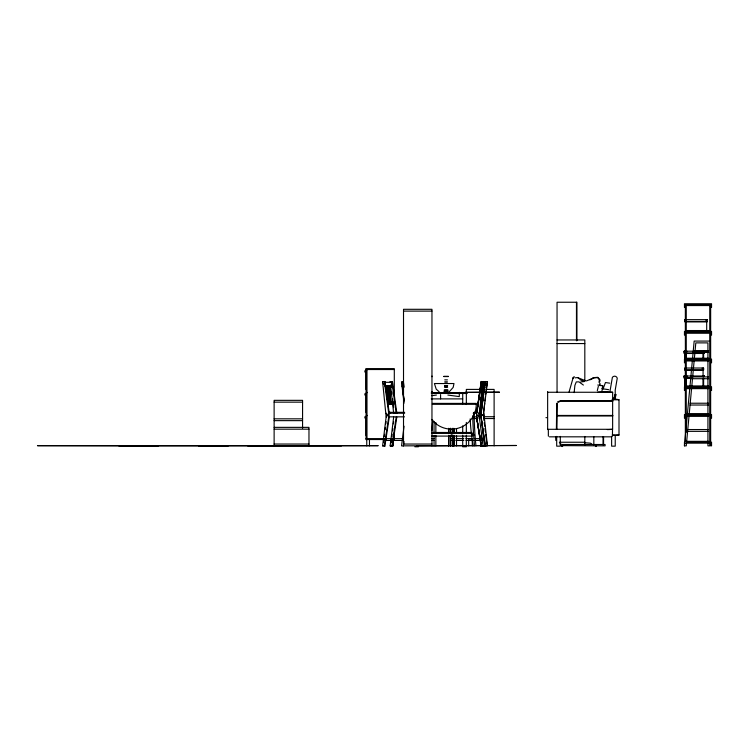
<?xml version="1.0" encoding="UTF-8"?>
<svg xmlns="http://www.w3.org/2000/svg" width="749" height="749" viewBox="0 0 749 749"><rect width="100%" height="100%" fill="white"/><g stroke="black" fill="none" stroke-linecap="round" stroke-linejoin="round"><path stroke-width="1.12" d="M573.172 378.517L573.257 377.318L574.539 376.859M708.629 358.237L686.262 358.237L686.262 333.249L709.743 333.249L709.734 445.852L707.927 445.852L707.927 342.883L695.812 342.883L686.262 445.852L684.446 445.852L694.164 341.076L709.734 341.076M483.779 389.424L484.051 387.102M484.126 389.414L484.388 387.093M484.219 389.471L484.491 387.149M484.378 389.405L484.64 387.083M484.566 389.471L484.837 387.149M485.418 384.958L485.736 382.271A141.355 2.884 6.6 0 1 481.776 382.271L482.656 382.374M484.687 403.177L483.517 413.336L487.477 381.728L485.389 381.513L483.929 391.708M484.949 400.921L485.464 396.399M485.726 394.143L486.241 389.63M486.504 387.373L487.477 381.728M482.45 383.273L482.141 385.96A141.355 1.208 6.7 0 0 483.788 385.96L484.21 382.374L483.311 382.271A141.355 1.208 6.7 0 1 482.187 382.299M480.53 401.024L480.933 397.541M481.204 395.219L481.747 390.566M482.019 388.244L482.487 385.932M476.551 412.334L476.579 417.071L481.186 446.086L483.105 445.852L479.285 416.95L482.974 381.728M482.74 385.978L480.839 402.232L482.833 385.941M483.283 385.988L481.56 402.232L480.586 402.194M480.549 404.048A141.355 1.208 6.7 0 0 481.682 404.011L481.897 402.222L480.998 402.119M484.893 381.728L481.064 413.336L484.893 381.728L483.105 381.513M384.883 446.086L384.321 446.086L388.712 417.071L389.274 417.071L384.883 446.086L382.617 445.852L386.138 416.95L382.617 381.728L384.883 381.513L389.274 413.233L389.274 412.334M383.6 442.387L383.881 440.075M384.303 436.601L384.583 434.298M385.145 429.673L385.426 427.361M385.847 423.887L386.128 421.575M391.858 446.086L396.249 417.071L396.811 417.071L392.42 446.086L391.858 446.086L390.154 445.852L393.674 416.95M391.137 442.387L391.418 440.075M391.839 436.601L392.12 434.298M392.542 430.825L392.822 428.512M393.384 423.887L393.665 421.575M574.155 392.626L574.895 385.361L576.29 381.906L578.968 381.868L583.387 385.061M404.048 426.2L401.539 445.852L403.327 446.086L404.039 441.62M481.429 381.513L476.57 413.233L481.186 381.513L483.105 381.728L479.285 413.336M477.047 412.1L478.18 404.17M478.508 401.904L481.27 382.645M482.309 403.037L482.796 399.638M483.114 397.373L483.601 393.974M476.879 412.1L481.148 382.645M385.595 438.633L385.314 440.44L402.971 440.44M385.595 440.44L385.866 438.633M601.728 392.513L602.318 388.712L608.74 389.705M610.079 390.838L612.373 377.374A2.706 2.706 0 0 1 617.251 378.217L615.219 390.079L615.219 394.601A13.033 13.033 0 0 1 614.554 397.11L613.403 399.451L615.219 394.601L616.109 394.461L614.863 399.245M556.713 403.271L556.395 429.299M557.228 403.477L556.938 429.299M599.762 385.145L600.089 383.76L598.9 381.962M573.257 377.318L569.081 391.952M597.299 390.641L598.339 386.362M614.554 397.11L615.219 394.601M548.334 430.123L548.362 436.218M612.467 436.218L612.495 430.123M603.029 389.021L605.473 382.524L609.723 383.17M383.254 383.769L383.9 383.507L383.394 384.031M387.093 415.03L387.345 415.667M387.589 415.555L387.299 414.918M486.691 384.031L486.035 383.769L486.691 383.507M486.672 384.031L486.672 383.507M482.319 415.555L482.955 415.292L482.319 415.03M601.84 388.459L602.795 387.28L602.702 385.66L597.73 385.014M449.269 391.764L453.173 387.411L453.978 383.535L434.411 383.535L436.208 389.134L439.129 391.764M590.006 379.874L593.667 377.655L597.749 377.299L599.809 379.415L600.08 381.147M557.63 401.895L560.608 400.659L612.907 400.93L560.655 401.202L558.024 402.279M591.56 378.994L593.62 377.936L597.58 377.608L599.284 379.696L599.331 381.41M593.62 377.936L586.467 380.932M482.609 414.918L482.347 415.555M478.021 414.918L478.021 415.667M478.012 415.667L478.012 414.918M612.635 400.659L612.635 401.202M612.635 415.442L612.635 415.985L612.635 415.442L556.863 415.442M575.138 377.871L577.526 377.524L585.624 380.801M431.836 395.678L436.414 395.06M480.381 439.391L476.57 417.071L481.111 446.086L483.199 445.852M483.124 431.574L485.389 446.086L487.477 445.852L483.835 413.336M389.414 385.922L390.8 402.232L389.414 385.922L388.366 385.988L390.182 402.241L391.221 402.185M390.182 402.241L388.366 385.988A141.355 5.074 -6.4 0 0 391.081 385.96L391.933 385.857L391.53 382.271A141.355 5.074 -6.4 0 1 384.555 382.271M597.721 392.139L604.686 391.615L612.635 392.261L612.635 429.299A93.391 93.391 0 0 1 607.345 429.598M384.883 381.513L382.617 381.728M392.42 381.513L390.154 381.728L392.42 381.513L396.811 413.233M390.678 382.374L391.53 382.271M387.186 387.149L388.871 402.25L389.854 402.194L388.048 385.941L388.647 395.285M388.057 404.057A141.355 5.074 -6.4 0 0 393.085 404.011L393.937 403.908L393.74 402.119L392.888 402.222A141.355 5.074 -6.4 0 1 387.851 402.269M385.932 385.978L386.858 385.932L388.665 402.194L387.739 402.232L385.932 385.978L386.428 385.988M402.091 382.374L402.981 382.271M402.054 386.016L402.756 385.932M580.803 381.896L584.342 381.559L579.773 379.584M599.481 385.52L602.702 385.66M685.354 307.362L684.455 307.362L684.455 303.748L711.55 303.748L711.55 307.362L710.651 307.362M403.514 311.107L431.958 311.107M706.522 321.452L705.82 319.589L707.206 319.589L707.15 321.901L684.904 321.901L684.848 319.589L686.234 319.589M684.904 319.645L707.15 319.645M686.234 320.272L685.532 320.272L685.532 321.452M684.848 321.452L707.206 321.452M685.354 335.056L684.455 335.056L684.455 331.442L711.55 331.442L711.55 335.056L710.651 335.056M557.05 339.952L584.819 339.952L584.819 381.138M557.05 343.566L584.819 343.566M694.164 350.588L708.629 350.588M694.164 351.215L684.146 351.159L684.146 353.022L704.182 353.022M707.927 351.749L695.971 351.749L695.971 352.395M684.221 351.833L684.343 351.159M686.318 351.833L687.02 351.833L686.945 351.215M702.796 351.833L703.498 351.833L703.423 353.472M694.164 352.395L708.629 352.395M685.166 354.577L685.635 354.577M685.166 355.728L685.635 355.728M685.166 356.889L685.635 356.889M685.166 357.685L685.635 357.685M708.629 360.952L686.262 360.952L686.262 385.941L708.629 385.941M685.354 362.759L684.455 362.759L684.455 359.146L711.55 359.146L711.55 362.759L710.651 362.759M684.961 368.021L703.583 368.021L703.583 369.884L684.961 369.884L684.961 368.021L685.017 370.334L703.526 370.334L703.526 368.021M686.337 368.695L685.644 368.695L685.644 369.884M394.302 369.529L365.849 369.529L365.849 368.63L394.302 368.63L394.302 396.015M366.982 369.763L366.074 369.763L366.074 392.336L366.982 392.336M366.074 371.027L364.866 370.774L364.866 372.047L366.074 371.541M366.074 372.468L366.074 389.62M686.318 376.625L687.02 376.625L687.02 375.951L684.146 375.951L684.146 377.814L691.449 377.814M704.182 375.951L702.731 375.951L702.796 376.625L703.498 376.625L703.433 375.951M684.212 376.007L704.116 376.007M431.583 376.307L432.445 376.307M443.829 376.307L448.323 376.307M431.583 376.578L432.445 376.578M443.829 376.578L448.323 376.578M684.221 376.625L684.343 375.951M692.357 376.906L708.582 376.906M691.449 378.264L684.212 378.264L684.286 375.951M691.205 378.713L708.582 378.713M444.737 379.855L447.406 379.855M685.166 380.352L685.635 380.352M485.389 381.513L481.167 413.233L478.564 413.233M482.88 381.728L481.111 381.513M444.737 381.803L447.406 381.803M685.166 382.271L685.635 382.271M444.672 383.188L447.471 383.188M444.494 385.66L447.659 385.66M388.048 385.941L387.486 385.941L389.293 402.194M444.943 386.091L447.2 386.091M444.943 386.699L447.2 386.699M444.494 387.224L447.659 387.224M708.629 388.647L686.262 388.647L686.262 413.635L708.629 413.635M480.231 389.405L466.346 389.405L466.346 404.554M486.017 389.405L494.115 389.405L494.115 445.852M444.204 389.976L447.939 389.976M444.494 390.248L447.659 390.248M685.354 390.454L684.455 390.454L684.455 386.84L711.55 386.84L711.55 390.454L710.651 390.454M444.204 390.716L447.939 390.716M431.583 391.764L432.445 391.764M443.829 391.764L448.323 391.764M547.641 392.261L612.635 392.261M431.312 392.56L467.226 392.56L467.226 393.468L431.312 393.468M366.982 392.757L366.074 392.757L366.074 415.321L366.982 415.321M366.074 394.021L364.866 393.768L364.866 395.041L366.074 394.526M366.074 395.463L366.074 412.615M431.265 398.889L462.713 398.889M612.233 399.788L619.002 399.788L619.002 435.019A30.278 30.278 0 0 1 615.996 435.319M274.125 402.147L302.568 402.147M388.871 402.25L389.854 402.194M690.026 403.224L708.582 403.224M432.37 403.402L476.27 403.402L476.27 404.31A24.839 24.839 0 0 1 431.733 419.431M432.37 404.31L476.27 404.31M690.026 405.031L708.582 405.031M404.657 412.334L388.572 412.334L388.572 413.233L404.657 413.233M474.023 412.334L477.001 412.334M479.266 412.334L481.064 412.334L481.167 417.071L485.389 446.086M473.199 413.233L476.71 413.233L476.71 412.334M386.138 413.336L386.699 413.336L386.699 416.95L386.138 416.95M366.982 415.742L366.074 415.742L366.074 438.315L366.982 438.315M556.863 415.985L612.635 415.985M708.629 416.35L686.262 416.35L686.262 432.248M483.704 416.725L494.115 416.725M388.591 416.847L404.469 416.847M473.199 416.847L477.272 416.847M478.564 416.847L480.296 416.847L480.24 412.334M483.105 446.086L484.893 445.852L481.064 416.95L484.762 445.852M483.517 412.334L483.835 416.95M366.074 417.015L364.866 416.753L364.866 418.026L366.074 417.521M545.937 417.661L546.798 417.661M685.354 418.157L684.455 418.157L684.455 414.543L711.55 414.543L711.55 418.157L710.651 418.157M366.074 418.448L366.074 435.609M473.284 418.532L477.918 418.532M483.704 418.532L494.115 418.532M274.125 418.831L302.568 418.831M274.125 420.638L302.568 420.638M274.125 427.361L308.972 427.361L308.972 445.852M274.125 429.168L308.972 429.168M547.641 429.299L612.635 429.299M687.545 429.542L708.573 429.542M687.545 431.349L708.573 431.349M432.136 432.473L471.898 432.473M431.602 433.371L472.394 433.371L472.394 436.087L431.602 436.087M612.233 435.019L619.002 435.019M612.532 435.319L615.238 435.319L615.238 446.161L611.624 446.161L611.624 436.405M549.41 436.826L611.409 436.826M403.074 438.633L365.849 438.633L365.849 439.532L384.059 439.532M431.78 438.633L434.055 438.633M450.439 438.633L454.821 438.633M456.132 438.633L463.771 438.633M465.897 438.633L472.797 438.633M475.053 438.633L481.008 438.633M484.303 438.633L484.584 440.44M468.677 438.858L472.282 438.858M431.761 440.44L434.055 440.44M450.439 440.44L454.774 440.44M455.982 440.44L463.828 440.44M466 440.44L473.49 440.44M474.763 440.44L481.036 440.44M686.262 441.339L708.629 441.339M559.363 442.238L584.819 442.238M686.505 442.238L711.55 442.238L711.55 445.852L710.651 445.852L710.651 443.146L685.354 443.146M584.473 442.696L590.212 443.146A3.333 3.333 0 0 1 592.075 444.438M274.125 444.045L308.972 444.045M403.514 444.045L431.958 444.045M382.617 445.852L383.179 445.852M390.154 445.852L393.403 445.852L393.403 439.532M561.89 446.02L562.639 446.02M595.427 446.02L596.167 446.02M481.111 446.086L480.736 441.62M561.89 446.47L562.639 446.47M595.427 446.47L596.167 446.47M414.843 446.76L418.457 446.76M386.362 385.922L388.169 402.185L388.665 402.194M481.663 382.271L482.553 382.374A141.355 1.208 6.7 0 0 484.21 382.374M483.788 385.96L482.899 385.857A141.355 1.208 6.7 0 1 482.74 385.904M482.29 385.922L483.461 385.978M481.682 404.011L480.792 403.908A141.355 1.208 6.7 0 1 480.409 403.964M560.954 445.618L605.098 445.842L605.098 444.503L562.827 444.503A5.88 5.88 0 0 1 559.887 443.708M447.855 395.06L459.296 396.596L459.296 392.382M390.716 445.852L392.42 446.086M577.526 377.524L578.996 378.554M481.204 434.926L482.44 442.734M476.71 417.071L480.259 439.391M480.605 441.62L481.317 446.086M481.541 421.528L481.897 423.765M482.422 427.108L482.768 429.346M404.151 387.177L403.327 381.513L401.539 381.728L404.048 403.177M391.858 381.513L396.249 413.233L396.249 412.334M384.321 381.513L388.712 413.233L388.712 417.071M555.824 440.496L555.599 436.517M483.517 416.95L483.948 420.423M484.238 422.736L484.678 426.2M484.968 428.512L485.408 431.986M485.698 434.298L487.009 444.7M402.297 384.162L402.503 385.96M402.915 390.622L403.327 394.105M403.599 396.427L404.142 401.071L402.793 390.632M391.09 385.117L391.343 387.373M391.839 391.886L392.092 394.143M392.598 398.665L392.851 400.921M393.356 405.434L393.599 407.69M390.529 385.117L393.674 413.336M388.909 397.607L389.424 402.25M386.559 387.149L388.235 402.241M384.649 383.16L384.855 384.958M710.651 331.442L710.651 304.646L685.354 304.646L685.354 331.442M710.651 359.146L710.651 332.35L685.354 332.35L685.401 359.146M710.651 386.84L710.651 360.044L685.354 360.044L685.401 386.84M710.651 414.543L710.651 387.748L685.354 387.748L685.354 414.543M710.651 442.238L710.651 415.442L685.354 415.442L685.354 441.077M706.691 321.901L706.691 330.384M704.116 351.215L704.116 353.472L684.212 353.472L684.286 351.159M704.041 375.951L704.041 376.625L703.985 375.951M703.62 353.472L703.62 358.013M703.62 378.264L703.62 385.772M703.077 370.334L703.077 376.007M702.974 353.472L702.974 358.013M702.974 378.264L702.974 385.772M702.899 369.884L702.206 368.021M686.374 429.542L686.374 431.349M686.093 353.472L686.093 358.013M686.093 378.264L686.093 385.772M685.691 353.472L685.597 351.159L685.569 353.022M685.597 375.951L685.691 378.264M685.466 370.334L685.569 377.814M684.848 351.159L684.904 353.472M684.904 375.951L684.904 378.264M684.708 353.472L684.708 359.146M684.708 378.264L684.708 386.84M684.455 442.238L684.455 445.852M603.572 436.826L603.572 444.85M603.029 436.826L603.029 444.784M593.826 436.77L593.826 444.822M584.819 436.433L584.819 444.953M576.917 340.711L576.917 302.24L557.05 302.24L557.05 392.448M576.468 302.24L576.468 340.711M560.308 436.405L560.308 446.161L556.694 446.161L556.694 436.405M547.641 391.615L547.641 429.598M481.242 412.334L481.204 416.95M479.472 413.233L479.472 416.847M479.416 412.334L479.416 416.95M476.486 412.334L476.486 413.233M472.282 440.019L472.282 445.852M468.677 440.019L468.677 445.852M466.327 422.427L466.346 433.034M466.327 435.169L466.327 446.76L462.713 446.76L462.713 435.169M462.713 393.468L462.713 403.898M462.713 425.909L462.713 432.856M456.525 428.568L456.525 432.023M456.525 435.487L456.525 445.852M453.997 428.381L453.997 433.044M453.997 435.366L453.997 445.852M453.81 428.568L453.81 432.023M453.81 435.487L453.81 445.852M453.679 428.381L453.679 433.044M453.679 435.366L453.679 445.852M452.593 428.381L452.593 433.044M452.593 435.366L452.593 445.852M452.462 428.381L452.462 433.044M452.462 435.366L452.462 445.852M451.806 433.371L451.806 436.087M450.664 428.381L450.664 433.044M450.664 435.366L450.664 445.852M450.542 428.381L450.542 433.044M450.542 435.366L450.542 445.852M450.411 428.381L450.411 433.044M450.411 435.366L450.411 445.852M448.745 428.381L448.773 433.044M448.773 435.366L448.745 445.852M448.614 428.381L448.614 433.044M448.614 435.366L448.614 445.852M440.581 394.554L440.581 398.889M435.862 422.558L435.862 433.044M435.862 435.366L435.862 445.852M434.055 421.387L434.055 433.044M434.055 435.366L434.055 445.852M431.958 445.852L431.958 309.3L403.514 309.3L403.514 445.852L516.342 445.496L416.987 445.852M396.951 412.334L396.951 413.233M394.302 432.875L394.302 439.532M393.674 412.334L393.674 413.233M390.688 439.532L390.688 442.696M390.182 412.334L390.182 413.233M388.853 413.233L388.853 416.847M369.463 439.532L369.463 445.852M366.982 369.529L366.982 438.633M366.757 439.532L366.757 445.852M341.525 445.852L247.591 445.852M302.568 428.437L302.568 400.341L274.125 400.341L274.125 445.852M228.426 445.852L118.745 445.852M198.494 445.852L378.208 445.674L37.45 445.674L158.479 445.852M432.66 419.974A144.847 93.101 -90 0 1 431.798 430.853M475.952 445.852A256.635 164.949 90 0 1 474.033 412.643M474.566 445.852A256.635 164.949 90 0 1 472.713 415.77M473.171 445.852A144.847 93.101 90 0 1 470.157 418.878M481.897 402.222A141.355 1.208 6.7 0 1 480.24 402.222M386.044 386.007A141.355 5.074 -6.4 0 1 385.023 385.988M393.74 402.119A141.355 5.074 -6.4 0 1 387.682 402.147M393.937 403.908A141.355 5.074 -6.4 0 1 387.888 403.936M391.933 385.857A141.355 5.074 -6.4 0 1 384.949 385.857M612.205 399.301A16.029 16.029 0 0 1 619.002 399.788M474.089 434.579L474.557 435.132L474.089 434.579M402.353 383.507L402.887 384.031L402.353 383.507M481.626 383.507L482.159 384.031L481.616 383.507M709.743 305.555L686.262 305.555L686.262 330.543L709.743 330.543L709.743 305.555M685.672 354.277L685.129 354.277L685.129 356.028L685.672 356.028L685.672 354.277M685.672 356.683L685.129 356.683L685.129 357.891L685.672 357.891L685.672 356.683M685.672 380.052L685.129 380.052L685.129 382.57L685.672 382.57L685.672 380.052M499.396 392.204L465.073 392.382L499.396 392.204M402.644 388.3L402.372 385.978L402.578 388.31"/></g></svg>
